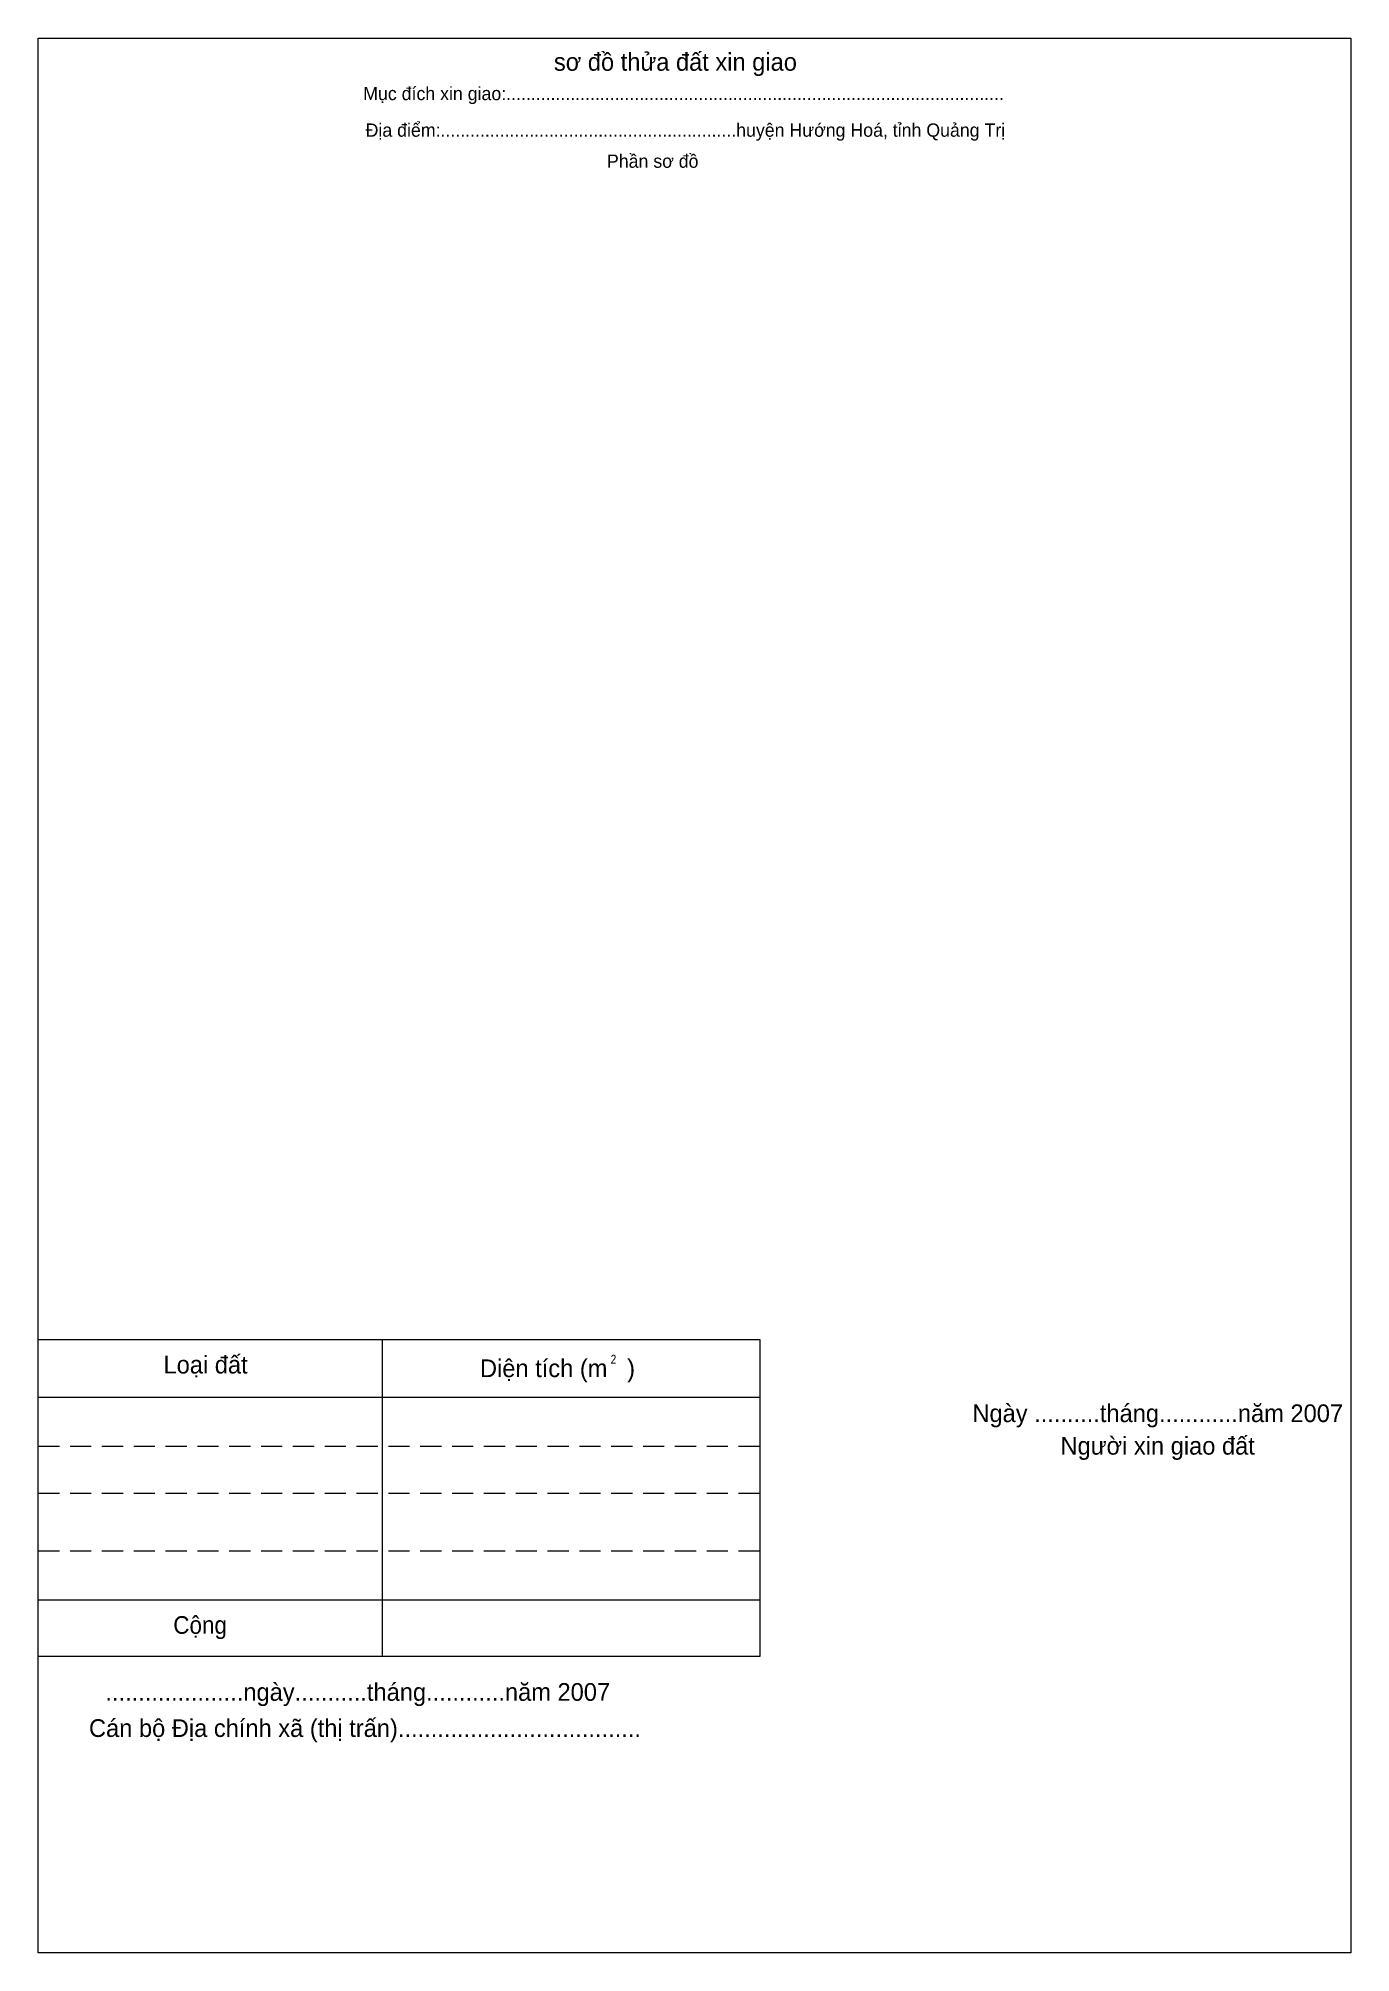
# Model space of a CAD drawing. Header units: metres. Extents: x 530185 to 530482, y 1848897 to 1849330.
import ezdxf
from ezdxf.enums import TextEntityAlignment as Align

# ---------------------------------------------------------------- set-up
doc = ezdxf.new("R2010")
doc.units = ezdxf.units.M
doc.header["$LTSCALE"] = 1.6
doc.linetypes.add('MEDIUM_DASHED', pattern=[4.5, 3, -1.5])
doc.layers.add('22', color=7, linetype='Continuous', lineweight=13)

msp = doc.modelspace()

# ---------------------------------------------------------------- linework, layer by layer
at = {"layer": '22'}
for p, q in [((530184.92, 1849035.9), (530348.15, 1849035.9)), ((530262.73, 1849035.9), (530262.73, 1848964.2)), ((530184.92, 1849022.83), (530348.15, 1849022.83)), ((530184.92, 1848977.03), (530348.15, 1848977.03))]:
    msp.add_line(p, q, dxfattribs=at)
at = {"layer": '22', "linetype": 'MEDIUM_DASHED'}
for p, q in [((530184.92, 1849011.76), (530348.15, 1849011.76)), ((530184.92, 1849001.14), (530348.15, 1849001.14)), ((530184.92, 1848988.06), (530348.15, 1848988.06))]:
    msp.add_line(p, q, dxfattribs=at)
at = {"layer": '22'}
msp.add_lwpolyline([(530184.92, 1849330.11), (530481.78, 1849330.11), (530481.78, 1848897.2), (530184.92, 1848897.2)], close=True, dxfattribs=at)
msp.add_lwpolyline([(530348.15, 1849035.9), (530348.15, 1848964.2), (530184.92, 1848964.2)], dxfattribs=at)

# ---------------------------------------------------------------- texts
for s, height, p in [('sơ đồ thửa đất xin giao', 4, (530329.035, 1849322.77)), ('Mục đích xin giao:.....................................................................................................', 3, (530330.875, 1849316.12)), ('Địa điểm:............................................................huyện Hướng Hoá, tỉnh Quảng Trị', 3, (530331.29, 1849307.85)), ('Phần sơ đồ', 3, (530323.9, 1849300.83)), ('Loại đất', 4, (530222.76, 1849028.18)), ('Diện tích (m   )', 4, (530302.36, 1849027.36)), ('Ngày ..........tháng............năm 2007', 4, (530438.125, 1849017.19)), ('Người xin giao đất', 4, (530438.115, 1849009.83)), ('.....................ngày...........tháng............năm 2007', 4, (530257.18, 1848954.16)), ('Cán bộ Địa chính xã (thị trấn).....................................', 4, (530258.815, 1848945.99))]:
    msp.add_text(s, height=height, dxfattribs=at).set_placement(p, align=Align.CENTER)
for s, height, width, p in [('2', 2, 0.85, (530315.015, 1849030.41)), ('Cộng', 4, 0.95, (530221.525, 1848969.31))]:
    msp.add_text(s, height=height, dxfattribs=dict(at, width=width)).set_placement(p, align=Align.CENTER)

doc.saveas('drawing.dxf')
